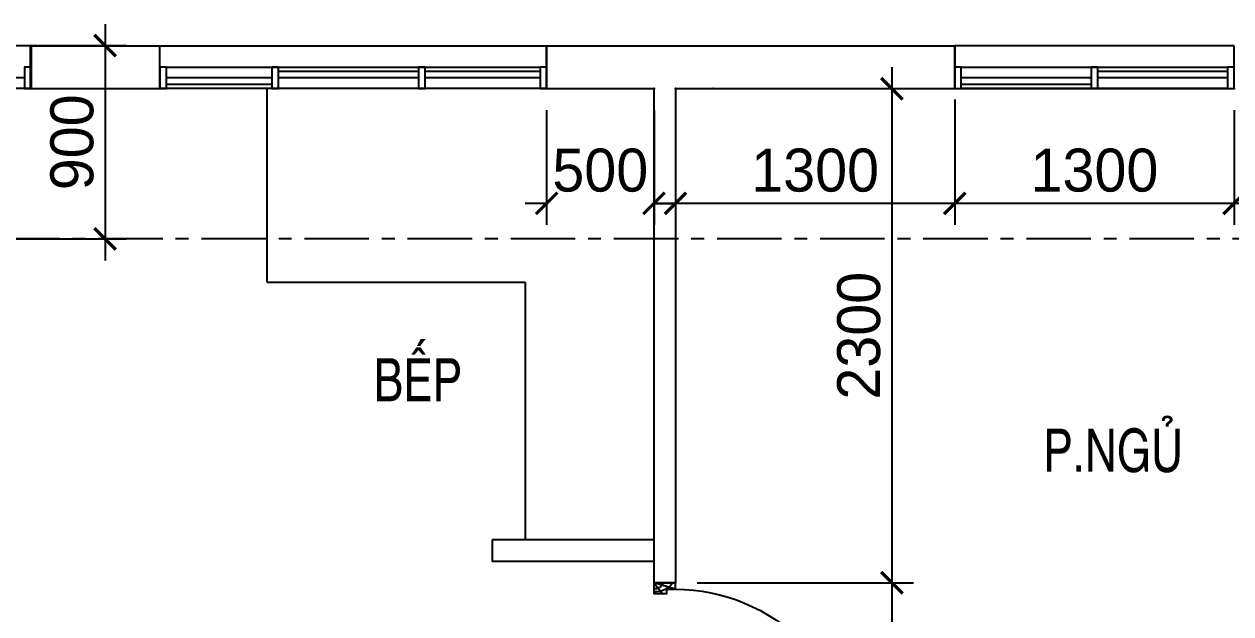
# Model space of a CAD drawing. Header units: inches. Extents: x -844707 to -690155, y -211546 to -175871.
# Drawn here: x -742312 to -736695, y -183357 to -180613 of the extents above; entities that cross this region are included whole.
import ezdxf

# ---------------------------------------------------------------- set-up
doc = ezdxf.new("R2010")
doc.units = ezdxf.units.IN
doc.header["$LTSCALE"] = 48
doc.header["$MEASUREMENT"] = 0
doc.linetypes.add('CENTER', pattern=[2, 1.25, -0.25, 0.25, -0.25])
for name, color, linetype in [('DWGSHARE.com-CUA-DWGSHARE.com', 231, 'Continuous'), ('DWGSHARE.com-DIM-DWGSHARE.com', 251, 'Continuous'), ('DWGSHARE.com-NET-DWGSHARE.com', 245, 'Continuous'), ('DWGSHARE.com-text-DWGSHARE.com', 3, 'Continuous'), ('DWGSHARE.com-truc-DWGSHARE.com', 250, 'CENTER'), ('DWGSHARE.com-TUONG-DWGSHARE.com', 7, 'Continuous')]:
    doc.layers.add(name, color=color, linetype=linetype)
doc.layers.add('DWGSHARE.com-DefPoints-DWGSHARE.com', color=7, linetype='Continuous', plot=False)
doc.styles.add('KTEN', font='', dxfattribs={"width": 0.9})
doc.styles.add('VNI-AVO', font='')
doc.styles.get('KTEN').set_extended_font_data('VNI-Helve-Condense')
doc.styles.get('VNI-AVO').set_extended_font_data('VNI-Avo')
doc.dimstyles.new('tl1-100', dxfattribs={"dimtxt": 200, "dimasz": 100, "dimexe": 100, "dimexo": 100, "dimgap": 50, "dimtad": 1, "dimdec": 0, "dimzin": 0, "dimdsep": 46, "dimtxsty": 'VNI-AVO', "dimblk": 'ARCHTICK', "dimcen": 1, "dimdle": 100, "dimclrd": 256, "dimclre": 256, "dimclrt": 2, "dimadec": 0, "dimazin": 0, "dimtfac": 1, "dimtdec": 0, "dimtix": 1, "dimtofl": 0, "dimtmove": 2, "dimatfit": 3, "dimldrblk": 'ARCHTICK', "dimfxl": 1, "dimtolj": 2, "dimtzin": 0, "dimarcsym": 0})

# ---------------------------------------------------------------- blocks, each defined once
blk = doc.blocks.new('D-01-900')
at = {"color": 1}
for p, q in [((-15, 889), (-15, 929)), ((-10, 929), (-15, 929)), ((20, 924), (-10, 929)), ((-10, 889), (-10, 929)), ((20, 894), (20, 924)), ((30, 919), (20, 919)), ((30, 899), (20, 899)), ((30, 879), (54.1, 939)), ((30, 879), (70, 901.6)), ((70, 919), (80, 919)), ((70, 899), (80, 899)), ((80, 924), (110, 929)), ((80, 894), (80, 924)), ((110, 889), (110, 929)), ((110, 929), (115, 929)), ((115, 889), (115, 929)), ((-10, 889), (-15, 889)), ((20, 894), (-10, 889)), ((80, 894), (110, 889)), ((110, 889), (115, 889)), ((30, 100), (54.1, 160)), ((30, 100), (70, 142.5)), ((30, 100), (0, 0)), ((870, 100), (900, 0)), ((0, 0), (50, 40.7)), ((900, 0), (850, 40.7))]:
    blk.add_line(p, q, dxfattribs=at)
at = {"color": 3}
for p, q in [((30, 939), (70, 939)), ((30, 879), (30, 939)), ((70, 879), (70, 939)), ((30, 879), (70, 879)), ((30, 160), (70, 160)), ((30, 160), (30, 100)), ((70, 160), (70, 100)), ((30, 100), (70, 100))]:
    blk.add_line(p, q, dxfattribs=at)
for p, q in [((30, 160), (30, 879)), ((50, 160), (50, 879)), ((60, 160), (60, 879)), ((70, 160), (70, 879))]:
    blk.add_line(p, q)
for points in [[(30, 60), (30, 100), (0, 100), (0, 0), (50, 0), (50, 60)], [(870, 60), (870, 100), (900, 100), (900, 0), (850, 0), (850, 60)]]:
    blk.add_lwpolyline(points, close=True, dxfattribs=at)
at = {"color": 1}
for centre, radius, start, end in [((34.1, 886.5), 42, 31.3101, 95.6269), ((39.4, 876.5), 24.2, 6.0418, 112.8937), ((30, 100), 840, 357.2706, 87.2706), ((50, 121.4), 34.3, 54.3272, 125.7567), ((24.1, 100.8), 39.4, 358.8582, 81.3705), ((-53.7, 7.7), 96.3, 355.3922, 56.0902), ((953.7, 7.7), 96.3, 123.9098, 184.6078), ((-12.7, 4.4), 41, 353.8612, 71.9572), ((912.7, 4.4), 41, 108.0428, 186.1388)]:
    blk.add_arc(centre, radius, start, end, dxfattribs=at)
blk = doc.blocks.new('_ArchTick')
at = {"color": 0, "linetype": 'ByBlock', "const_width": 0.15}
blk.add_lwpolyline([(-0.5, -0.5), (0.5, 0.5)], dxfattribs=at)
blk = doc.blocks.new('*D659')
at = {"layer": 'DWGSHARE.com-DefPoints-DWGSHARE.com', "color": 0, "transparency": 16777216}
for p in [(-739280.1, -183213.1), (-739292.5, -184113.1), (-738273.1, -184113.1)]:
    blk.add_point(p, dxfattribs=at)
at = {"layer": 'DWGSHARE.com-DIM-DWGSHARE.com', "lineweight": -2, "transparency": 16777216}
for p, q in [((-738273.1, -183113.1), (-738273.1, -183395.2)), ((-739180.1, -183213.1), (-738173.1, -183213.1)), ((-738273.1, -184213.1), (-738273.1, -183930.9)), ((-739192.5, -184113.1), (-738173.1, -184113.1))]:
    blk.add_line(p, q, dxfattribs=at)
at = {"layer": 'DWGSHARE.com-DIM-DWGSHARE.com', "lineweight": -2, "transparency": 16777216, "xscale": 100, "yscale": 100, "zscale": 100}
for p, rotation in [((-738273.1, -183213.1), 90), ((-738273.1, -184113.1), 270)]:
    blk.add_blockref('_ArchTick', p, dxfattribs=dict(at, rotation=rotation))
at = {"layer": 'DWGSHARE.com-DIM-DWGSHARE.com', "color": 2, "transparency": 16777216, "insert": (-738420.3, -183663.1), "char_height": 200, "attachment_point": 5, "rotation": 90, "style": 'VNI-AVO'}
blk.add_mtext('\\A2;900', dxfattribs=at)
blk = doc.blocks.new('*D660')
at = {"layer": 'DWGSHARE.com-DefPoints-DWGSHARE.com', "color": 0, "transparency": 16777216}
for p in [(-739104.6, -180913.1), (-739280.1, -183213.1), (-738273.1, -183213.1)]:
    blk.add_point(p, dxfattribs=at)
at = {"layer": 'DWGSHARE.com-DIM-DWGSHARE.com', "lineweight": -2, "transparency": 16777216}
for p, q in [((-738273.1, -180813.1), (-738273.1, -183313.1)), ((-739004.6, -180913.1), (-738173.1, -180913.1)), ((-739180.1, -183213.1), (-738173.1, -183213.1))]:
    blk.add_line(p, q, dxfattribs=at)
at = {"layer": 'DWGSHARE.com-DIM-DWGSHARE.com', "lineweight": -2, "transparency": 16777216, "xscale": 100, "yscale": 100, "zscale": 100}
for p, rotation in [((-738273.1, -180913.1), 90), ((-738273.1, -183213.1), 270)]:
    blk.add_blockref('_ArchTick', p, dxfattribs=dict(at, rotation=rotation))
at = {"layer": 'DWGSHARE.com-DIM-DWGSHARE.com', "color": 2, "transparency": 16777216, "insert": (-738426.6, -182063.1), "char_height": 200, "attachment_point": 5, "rotation": 90, "style": 'VNI-AVO'}
blk.add_mtext('\\A2;2300', dxfattribs=at)
blk = doc.blocks.new('*D661')
at = {"layer": 'DWGSHARE.com-DefPoints-DWGSHARE.com', "color": 0, "transparency": 16777216}
for p in [(-737980.4, -180862.9), (-739280.1, -180913.1), (-739280.1, -181447)]:
    blk.add_point(p, dxfattribs=at)
at = {"layer": 'DWGSHARE.com-DIM-DWGSHARE.com', "lineweight": -2, "transparency": 16777216}
for p, q in [((-737980.4, -180962.9), (-737980.4, -181547)), ((-739280.1, -181013.1), (-739280.1, -181547)), ((-737880.4, -181447), (-739380.1, -181447))]:
    blk.add_line(p, q, dxfattribs=at)
at = {"layer": 'DWGSHARE.com-DIM-DWGSHARE.com', "lineweight": -2, "transparency": 16777216, "xscale": 100, "yscale": 100, "zscale": 100, "rotation": 180}
blk.add_blockref('_ArchTick', (-739280.1, -181447), dxfattribs=at)
at = {"layer": 'DWGSHARE.com-DIM-DWGSHARE.com', "lineweight": -2, "transparency": 16777216, "xscale": 100, "yscale": 100, "zscale": 100}
blk.add_blockref('_ArchTick', (-737980.4, -181447), dxfattribs=at)
at = {"layer": 'DWGSHARE.com-DIM-DWGSHARE.com', "color": 2, "transparency": 16777216, "insert": (-738630.3, -181293.5), "char_height": 200, "attachment_point": 5, "style": 'VNI-AVO'}
blk.add_mtext('\\A2;1300', dxfattribs=at)
blk = doc.blocks.new('*D666')
at = {"layer": 'DWGSHARE.com-DefPoints-DWGSHARE.com', "color": 0, "transparency": 16777216}
for p in [(-737980.4, -180862.9), (-736680.4, -180913.1), (-737980.4, -181447)]:
    blk.add_point(p, dxfattribs=at)
at = {"layer": 'DWGSHARE.com-DIM-DWGSHARE.com', "lineweight": -2, "transparency": 16777216}
for p, q in [((-737980.4, -180962.9), (-737980.4, -181547)), ((-736680.4, -181013.1), (-736680.4, -181547)), ((-736580.4, -181447), (-738080.4, -181447))]:
    blk.add_line(p, q, dxfattribs=at)
at = {"layer": 'DWGSHARE.com-DIM-DWGSHARE.com', "lineweight": -2, "transparency": 16777216, "xscale": 100, "yscale": 100, "zscale": 100, "rotation": 180}
blk.add_blockref('_ArchTick', (-737980.4, -181447), dxfattribs=at)
at = {"layer": 'DWGSHARE.com-DIM-DWGSHARE.com', "lineweight": -2, "transparency": 16777216, "xscale": 100, "yscale": 100, "zscale": 100}
blk.add_blockref('_ArchTick', (-736680.4, -181447), dxfattribs=at)
at = {"layer": 'DWGSHARE.com-DIM-DWGSHARE.com', "color": 2, "transparency": 16777216, "insert": (-737330.4, -181293.5), "char_height": 200, "attachment_point": 5, "style": 'VNI-AVO'}
blk.add_mtext('\\A2;1300', dxfattribs=at)
blk = doc.blocks.new('*D683')
at = {"layer": 'DWGSHARE.com-DefPoints-DWGSHARE.com', "color": 0, "transparency": 16777216}
for p in [(-739880.4, -180913.1), (-739380.4, -180913.1), (-739880.4, -181447)]:
    blk.add_point(p, dxfattribs=at)
at = {"layer": 'DWGSHARE.com-DIM-DWGSHARE.com', "lineweight": -2, "transparency": 16777216}
for p, q in [((-739880.4, -181013.1), (-739880.4, -181547)), ((-739380.4, -181013.1), (-739380.4, -181547)), ((-739880.4, -181447), (-739980.4, -181447)), ((-739380.4, -181447), (-739280.4, -181447))]:
    blk.add_line(p, q, dxfattribs=at)
at = {"layer": 'DWGSHARE.com-DIM-DWGSHARE.com', "lineweight": -2, "transparency": 16777216, "xscale": 100, "yscale": 100, "zscale": 100}
blk.add_blockref('_ArchTick', (-739880.4, -181447), dxfattribs=at)
at = {"layer": 'DWGSHARE.com-DIM-DWGSHARE.com', "lineweight": -2, "transparency": 16777216, "xscale": 100, "yscale": 100, "zscale": 100, "rotation": 180}
blk.add_blockref('_ArchTick', (-739380.4, -181447), dxfattribs=at)
at = {"layer": 'DWGSHARE.com-DIM-DWGSHARE.com', "color": 2, "transparency": 16777216, "insert": (-739630.4, -181293.5), "char_height": 200, "attachment_point": 5, "style": 'VNI-AVO'}
blk.add_mtext('\\A2;500', dxfattribs=at)
blk = doc.blocks.new('*D805')
at = {"layer": 'DWGSHARE.com-DefPoints-DWGSHARE.com', "color": 0, "transparency": 16777216}
for p in [(-743888, -180712.8), (-743888, -181612.8), (-741935.2, -181612.8)]:
    blk.add_point(p, dxfattribs=at)
at = {"layer": 'DWGSHARE.com-DIM-DWGSHARE.com', "lineweight": -2, "transparency": 16777216}
for p, q in [((-741935.2, -180612.8), (-741935.2, -181712.8)), ((-743788, -180712.8), (-741835.2, -180712.8)), ((-743788, -181612.8), (-741835.2, -181612.8))]:
    blk.add_line(p, q, dxfattribs=at)
at = {"layer": 'DWGSHARE.com-DIM-DWGSHARE.com', "lineweight": -2, "transparency": 16777216, "xscale": 100, "yscale": 100, "zscale": 100}
for p, rotation in [((-741935.2, -180712.8), 90), ((-741935.2, -181612.8), 270)]:
    blk.add_blockref('_ArchTick', p, dxfattribs=dict(at, rotation=rotation))
at = {"layer": 'DWGSHARE.com-DIM-DWGSHARE.com', "color": 2, "transparency": 16777216, "insert": (-742088.7, -181162.8), "char_height": 200, "attachment_point": 5, "rotation": 90, "style": 'VNI-AVO'}
blk.add_mtext('\\A2;900', dxfattribs=at)

msp = doc.modelspace()

# ---------------------------------------------------------------- linework, layer by layer
at = {"layer": 'DWGSHARE.com-NET-DWGSHARE.com'}
for p, q in [((-740476.3, -180832.9), (-741128.4, -180833)), ((-739910.4, -180832.9), (-740446.2, -180832.9)), ((-736710.4, -180832.9), (-737315.2, -180833)), ((-742310, -180862.9), (-743161.3, -180863)), ((-741158.5, -180863), (-741650.1, -180863.1)), ((-741158.5, -180893), (-741650.1, -180893.1)), ((-740476.3, -180862.9), (-741128.4, -180863)), ((-739910.4, -180862.9), (-740446.2, -180862.9)), ((-737345.3, -180863), (-737950.1, -180863.1)), ((-737345.3, -180893), (-737950.1, -180893.1)), ((-736710.4, -180862.9), (-737315.2, -180863)), ((-741180.3, -181813.1), (-741180.3, -180913.1)), ((-741180.3, -181813.1), (-739980.3, -181813.1)), ((-739980.3, -181813.1), (-739980.3, -183013.1)), ((-739380.3, -183013.1), (-740134.1, -183013.1)), ((-740134.1, -183013.1), (-740134.1, -183113.1)), ((-739380.3, -183013.1), (-739980.3, -183013.1)), ((-739380.3, -183113.1), (-740134.1, -183113.1))]:
    msp.add_line(p, q, dxfattribs=at)
for points in [[(-742283.9, -180913.1), (-744087.6, -180913.1), (-744087.6, -180712.8), (-742283.9, -180712.8)], [(-739880.3, -180913.1), (-741680.3, -180913.1), (-741680.3, -180713.1), (-739880.3, -180713.1)], [(-736680.3, -180713.1), (-737980.3, -180713.1), (-737980.3, -180913.1), (-736680.3, -180913.1)], [(-742279.9, -180812.7), (-742310, -180812.7), (-742310, -180913.1), (-742279.9, -180913.1)], [(-741650.1, -180812.7), (-741680.3, -180812.7), (-741680.3, -180913.1), (-741650.1, -180913.1)], [(-739910.4, -180913.1), (-741650.1, -180913.1), (-741650.1, -180812.7), (-739910.4, -180812.7)], [(-741128.4, -180812.7), (-741158.5, -180812.7), (-741158.5, -180913.1), (-741128.4, -180913.1)], [(-740446.2, -180812.7), (-740476.3, -180812.7), (-740476.3, -180913.1), (-740446.2, -180913.1)], [(-739880.3, -180812.7), (-739910.4, -180812.7), (-739910.4, -180913.1), (-739880.3, -180913.1)], [(-737950.1, -180812.7), (-737980.3, -180812.7), (-737980.3, -180913.1), (-737950.1, -180913.1)], [(-736710.4, -180913.1), (-737950.1, -180913.1), (-737950.1, -180812.7), (-736710.4, -180812.7)], [(-737315.2, -180812.7), (-737345.3, -180812.7), (-737345.3, -180913.1), (-737315.2, -180913.1)], [(-736680.3, -180812.7), (-736710.4, -180812.7), (-736710.4, -180913.1), (-736680.3, -180913.1)]]:
    msp.add_lwpolyline(points, close=True, dxfattribs=at)
at = {"layer": 'DWGSHARE.com-truc-DWGSHARE.com', "ltscale": 5}
msp.add_line((-733027.1, -181612.8), (-759609.1, -181612.8), dxfattribs=at)
at = {"layer": 'DWGSHARE.com-TUONG-DWGSHARE.com'}
for p, q in [((-742279.9, -180713.1), (-742279.9, -180913.1)), ((-742279.9, -180713.1), (-741680.3, -180713.2)), ((-741680.3, -180913.1), (-741680.3, -180713.2)), ((-739880.3, -180712.7), (-739880.5, -180913.1)), ((-739880.3, -180913.1), (-739880.3, -180713.1)), ((-739880.3, -180713.1), (-739480.3, -180713.1)), ((-739480, -180713.1), (-737980.3, -180713.1)), ((-739480, -180713.1), (-737980.3, -180713.1)), ((-737980.3, -180913.1), (-737980.3, -180713.1)), ((-742279.9, -180913.1), (-741680.3, -180913.1)), ((-739880.3, -180913.1), (-739380.3, -180913.1)), ((-739381, -180913.1), (-739381, -183213.1)), ((-739281, -180913.1), (-739281, -183213.1)), ((-739280, -180913.1), (-737980.3, -180913.1)), ((-739381, -183213.1), (-739281, -183213.1)), ((-739281, -183213.1), (-739381, -183213.1)), ((-739281, -183213.1), (-739381, -183213.1))]:
    msp.add_line(p, q, dxfattribs=at)

# ---------------------------------------------------------------- block references
at = {"layer": 'DWGSHARE.com-CUA-DWGSHARE.com', "xscale": -1, "rotation": 270}
msp.add_blockref('D-01-900', (-739381, -184113.1), dxfattribs=at)

# ---------------------------------------------------------------- texts
at = {"layer": 'DWGSHARE.com-text-DWGSHARE.com', "style": 'KTEN', "width": 0.9}
msp.add_text('BEÁP', height=200, dxfattribs=at).set_placement((-740685.1, -182367.9))
at = {"layer": 'DWGSHARE.com-text-DWGSHARE.com', "insert": (-736918.3, -182495.9), "char_height": 200, "width": 1261, "attachment_point": 3, "style": 'KTEN'}
msp.add_mtext('P.NGUÛ', dxfattribs=at)

# ---------------------------------------------------------------- dimensions: what is measured, and where the dimension line sits
at = {"layer": 'DWGSHARE.com-DIM-DWGSHARE.com'}
for base, p1, p2, angle, picture, middle in [((-741935.2, -181612.8), (-743888, -180712.8), (-743888, -181612.8), 90, '*D805', (-742088.7, -181162.8)), ((-738273.1, -183213.1), (-739104.6, -180913.1), (-739280.1, -183213.1), 90, '*D660', (-738426.6, -182063.1)), ((-739280.1, -181447), (-737980.4, -180862.9), (-739280.1, -180913.1), 180, '*D661', (-738630.3, -181293.5)), ((-737980.4, -181447), (-736680.4, -180913.1), (-737980.4, -180862.9), 180, '*D666', (-737330.4, -181293.5)), ((-739880.4, -181447), (-739380.4, -180913.1), (-739880.4, -180913.1), 180, '*D683', (-739630.4, -181293.5))]:
    dim = msp.add_linear_dim(base=base, p1=p1, p2=p2, angle=angle, dimstyle='tl1-100', dxfattribs=at)
    dim.commit()
    dim.dimension.update_dxf_attribs({"geometry": picture, "text_midpoint": middle})
dim = msp.add_linear_dim(base=(-738273.1, -184113.1), p1=(-739280.1, -183213.1), p2=(-739292.5, -184113.1), angle=90, dimstyle='tl1-100', dxfattribs=at)
dim.commit()
dim.dimension.update_dxf_attribs({"geometry": '*D659', "text_midpoint": (-738420.3, -183663.1), "dimtype": 160})

doc.saveas('drawing.dxf')
